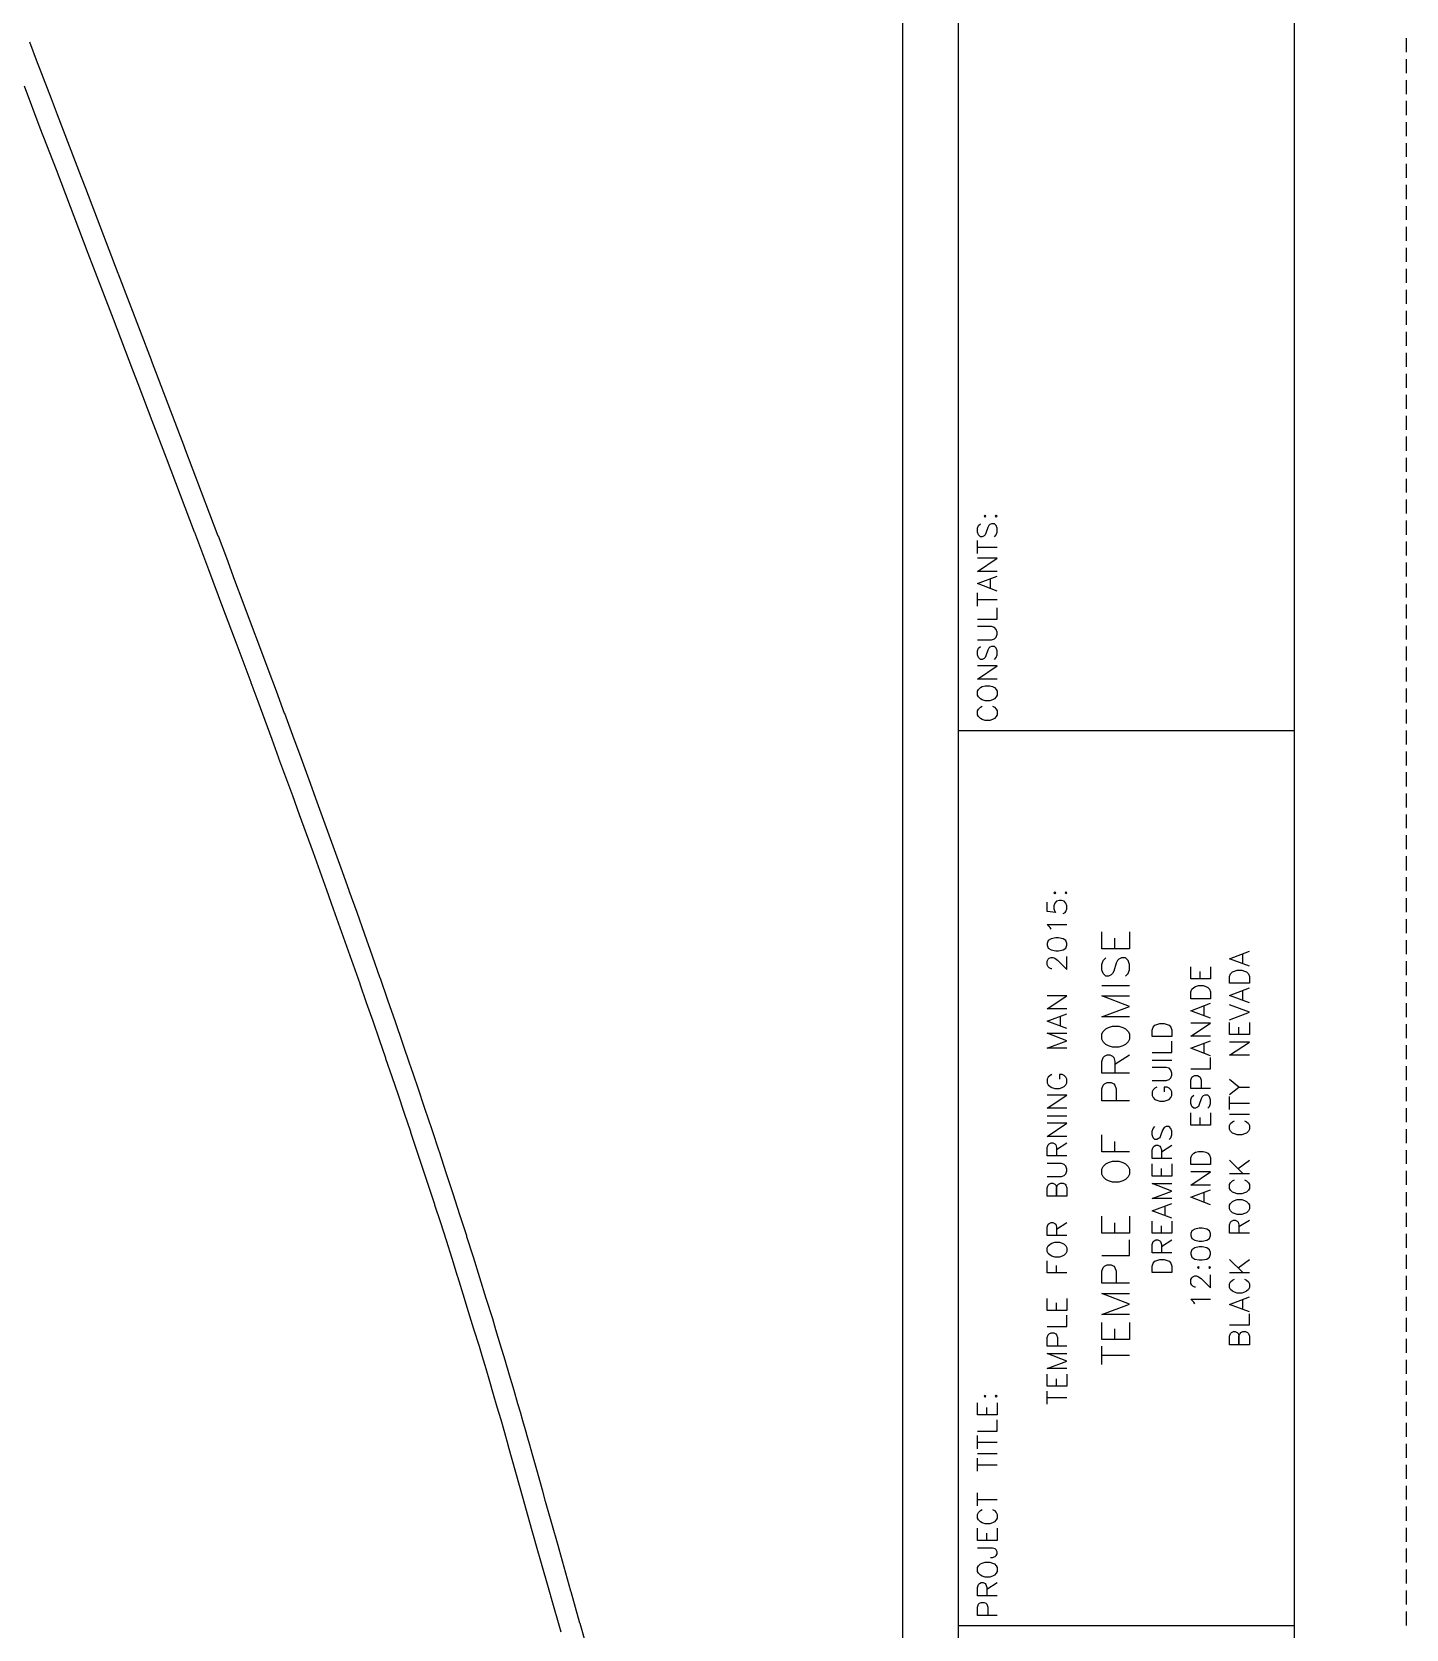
# Model space of a CAD drawing. Extents: x 57 to 189, y -88 to -29.
# Drawn here: x 102.05 to 111.31, y -77.57 to -66.81 of the extents above; entities that cross this region are included whole.
import ezdxf

# ---------------------------------------------------------------- set-up
doc = ezdxf.new("R2010")
doc.units = 0
doc.layers.add('NONE', color=18, linetype='CONTINUOUS')
doc.layers.add('SPIRE', color=18, linetype='CONTINUOUS')

msp = doc.modelspace()

# ---------------------------------------------------------------- linework, layer by layer
at = {"layer": 'NONE'}
for points in [[(58.572, -52.683), (107.917, -52.683), (107.917, -87.337), (58.572, -87.337)], [(108.294, -52.683), (110.554, -52.683), (110.554, -87.337), (108.294, -87.337)], [(108.478, -70.074), (108.472, -70.068), (108.466, -70.074), (108.472, -70.081)], [(108.554, -70.074), (108.548, -70.068), (108.541, -70.074), (108.548, -70.081)], [(108.554, -71.279), (108.548, -71.291), (108.535, -71.304), (108.523, -71.31), (108.504, -71.317), (108.472, -71.317), (108.453, -71.31), (108.441, -71.304), (108.428, -71.291), (108.422, -71.279), (108.422, -71.253), (108.428, -71.241), (108.441, -71.228), (108.453, -71.222), (108.472, -71.216), (108.504, -71.216), (108.523, -71.222), (108.535, -71.228), (108.548, -71.241), (108.554, -71.253)], [(108.948, -72.61), (108.942, -72.604), (108.935, -72.61), (108.942, -72.616)], [(109.024, -72.61), (109.017, -72.604), (109.011, -72.61), (109.017, -72.616)], [(109.024, -72.951), (109.017, -72.932), (108.998, -72.919), (108.967, -72.913), (108.948, -72.913), (108.917, -72.919), (108.898, -72.932), (108.891, -72.951), (108.891, -72.963), (108.898, -72.982), (108.917, -72.995), (108.948, -73.001), (108.967, -73.001), (108.998, -72.995), (109.017, -72.982), (109.024, -72.963)], [(110.252, -73.219), (110.119, -73.219), (110.119, -73.174), (110.126, -73.156), (110.138, -73.143), (110.151, -73.137), (110.17, -73.13), (110.201, -73.13), (110.22, -73.137), (110.233, -73.143), (110.245, -73.156), (110.252, -73.174)], [(109.991, -73.323), (109.858, -73.323), (109.858, -73.278), (109.865, -73.26), (109.877, -73.247), (109.89, -73.241), (109.909, -73.234), (109.94, -73.234), (109.959, -73.241), (109.972, -73.247), (109.984, -73.26), (109.991, -73.278)], [(109.444, -73.596), (109.436, -73.613), (109.418, -73.631), (109.4, -73.64), (109.374, -73.649), (109.33, -73.649), (109.303, -73.64), (109.286, -73.631), (109.268, -73.613), (109.259, -73.596), (109.259, -73.56), (109.268, -73.543), (109.286, -73.525), (109.303, -73.516), (109.33, -73.507), (109.374, -73.507), (109.4, -73.516), (109.418, -73.525), (109.436, -73.543), (109.444, -73.56)], [(109.73, -73.578), (109.597, -73.578), (109.597, -73.534), (109.604, -73.515), (109.616, -73.502), (109.629, -73.496), (109.648, -73.49), (109.679, -73.49), (109.698, -73.496), (109.711, -73.502), (109.723, -73.515), (109.73, -73.534)], [(109.991, -74.439), (109.858, -74.439), (109.858, -74.395), (109.865, -74.376), (109.877, -74.363), (109.89, -74.357), (109.909, -74.351), (109.94, -74.351), (109.959, -74.357), (109.972, -74.363), (109.984, -74.376), (109.991, -74.395)], [(109.444, -74.505), (109.436, -74.523), (109.418, -74.54), (109.4, -74.549), (109.374, -74.558), (109.33, -74.558), (109.303, -74.549), (109.286, -74.54), (109.268, -74.523), (109.259, -74.505), (109.259, -74.47), (109.268, -74.452), (109.286, -74.434), (109.303, -74.426), (109.33, -74.417), (109.374, -74.417), (109.4, -74.426), (109.418, -74.434), (109.436, -74.452), (109.444, -74.47)], [(109.024, -74.653), (108.891, -74.653), (108.891, -74.596), (108.898, -74.578), (108.904, -74.571), (108.917, -74.565), (108.929, -74.565), (108.942, -74.571), (108.948, -74.578), (108.954, -74.596), (108.954, -74.653), (108.954, -74.596), (108.961, -74.578), (108.967, -74.571), (108.98, -74.565), (108.998, -74.565), (109.011, -74.571), (109.017, -74.578), (109.024, -74.596)], [(110.252, -74.738), (110.245, -74.751), (110.233, -74.764), (110.22, -74.77), (110.201, -74.776), (110.17, -74.776), (110.151, -74.77), (110.138, -74.764), (110.126, -74.751), (110.119, -74.738), (110.119, -74.713), (110.126, -74.701), (110.138, -74.688), (110.151, -74.682), (110.17, -74.675), (110.201, -74.675), (110.22, -74.682), (110.233, -74.688), (110.245, -74.701), (110.252, -74.713)], [(109.991, -74.905), (109.984, -74.887), (109.965, -74.874), (109.934, -74.868), (109.915, -74.868), (109.884, -74.874), (109.865, -74.887), (109.858, -74.905), (109.858, -74.918), (109.865, -74.937), (109.884, -74.95), (109.915, -74.956), (109.934, -74.956), (109.965, -74.95), (109.984, -74.937), (109.991, -74.918)], [(109.024, -75.025), (109.017, -75.038), (109.005, -75.05), (108.992, -75.057), (108.973, -75.063), (108.942, -75.063), (108.923, -75.057), (108.91, -75.05), (108.898, -75.038), (108.891, -75.025), (108.891, -75), (108.898, -74.987), (108.91, -74.975), (108.923, -74.969), (108.942, -74.962), (108.973, -74.962), (108.992, -74.969), (109.005, -74.975), (109.017, -74.987), (109.024, -75)], [(109.991, -75.032), (109.984, -75.013), (109.965, -75), (109.934, -74.994), (109.915, -74.994), (109.884, -75), (109.865, -75.013), (109.858, -75.032), (109.858, -75.044), (109.865, -75.063), (109.884, -75.076), (109.915, -75.082), (109.934, -75.082), (109.965, -75.076), (109.984, -75.063), (109.991, -75.044)], [(109.73, -75.167), (109.597, -75.167), (109.597, -75.123), (109.604, -75.104), (109.616, -75.091), (109.629, -75.085), (109.648, -75.079), (109.679, -75.079), (109.698, -75.085), (109.711, -75.091), (109.723, -75.104), (109.73, -75.123)], [(109.915, -75.132), (109.909, -75.126), (109.902, -75.132), (109.909, -75.139)], [(109.991, -75.132), (109.984, -75.126), (109.978, -75.132), (109.984, -75.139)], [(110.252, -75.653), (110.119, -75.653), (110.119, -75.596), (110.126, -75.577), (110.132, -75.571), (110.144, -75.564), (110.157, -75.564), (110.17, -75.571), (110.176, -75.577), (110.182, -75.596), (110.182, -75.653), (110.182, -75.596), (110.189, -75.577), (110.195, -75.571), (110.208, -75.564), (110.226, -75.564), (110.239, -75.571), (110.245, -75.577), (110.252, -75.596)], [(108.478, -76), (108.472, -75.994), (108.466, -76), (108.472, -76.007)], [(108.554, -76), (108.548, -75.994), (108.541, -76), (108.548, -76.007)], [(108.554, -77.179), (108.548, -77.192), (108.535, -77.205), (108.523, -77.211), (108.504, -77.217), (108.472, -77.217), (108.453, -77.211), (108.441, -77.205), (108.428, -77.192), (108.422, -77.179), (108.422, -77.154), (108.428, -77.142), (108.441, -77.129), (108.453, -77.123), (108.472, -77.116), (108.504, -77.116), (108.523, -77.123), (108.535, -77.129), (108.548, -77.142), (108.554, -77.154)]]:
    msp.add_lwpolyline(points, close=True, dxfattribs=at)
for points in [[(111.307, -66.856), (111.307, -66.95)], [(111.307, -66.997), (111.307, -67.091)], [(111.307, -67.138), (111.307, -67.232)], [(111.307, -67.279), (111.307, -67.374)], [(111.307, -67.421), (111.307, -67.515)], [(111.307, -67.562), (111.307, -67.656)], [(111.307, -67.703), (111.307, -67.797)], [(111.307, -67.844), (111.307, -67.939)], [(111.307, -67.986), (111.307, -68.08)], [(111.307, -68.127), (111.307, -68.221)], [(111.307, -68.268), (111.307, -68.362)], [(111.307, -68.409), (111.307, -68.504)], [(111.307, -68.551), (111.307, -68.645)], [(111.307, -68.692), (111.307, -68.786)], [(111.307, -68.833), (111.307, -68.927)], [(111.307, -68.974), (111.307, -69.069)], [(111.307, -69.116), (111.307, -69.21)], [(111.307, -69.257), (111.307, -69.351)], [(111.307, -69.398), (111.307, -69.492)], [(111.307, -69.539), (111.307, -69.634)], [(111.307, -69.681), (111.307, -69.775)], [(111.307, -69.822), (111.307, -69.916)], [(111.307, -69.963), (111.307, -70.057)], [(111.307, -70.104), (111.307, -70.199)], [(108.535, -70.213), (108.548, -70.2), (108.554, -70.181), (108.554, -70.156), (108.548, -70.137), (108.535, -70.125), (108.516, -70.125), (108.504, -70.131), (108.497, -70.137), (108.491, -70.15), (108.478, -70.188), (108.472, -70.2), (108.466, -70.207), (108.453, -70.213), (108.441, -70.213), (108.428, -70.2), (108.422, -70.181), (108.422, -70.156), (108.428, -70.137), (108.441, -70.125)], [(108.422, -70.326), (108.422, -70.238)], [(108.422, -70.282), (108.554, -70.282)], [(111.307, -70.246), (111.307, -70.34)], [(108.554, -70.446), (108.422, -70.446), (108.554, -70.358), (108.422, -70.358)], [(111.307, -70.387), (111.307, -70.481)], [(108.554, -70.579), (108.422, -70.528), (108.554, -70.478)], [(108.51, -70.56), (108.51, -70.497)], [(111.307, -70.528), (111.307, -70.622)], [(108.422, -70.68), (108.422, -70.591)], [(108.422, -70.635), (108.554, -70.635)], [(108.422, -70.768), (108.554, -70.768), (108.554, -70.692)], [(111.307, -70.669), (111.307, -70.764)], [(108.422, -70.907), (108.516, -70.907), (108.535, -70.9), (108.548, -70.888), (108.554, -70.869), (108.554, -70.856), (108.548, -70.837), (108.535, -70.825), (108.516, -70.818), (108.422, -70.818)], [(111.307, -70.811), (111.307, -70.905)], [(108.535, -71.039), (108.548, -71.026), (108.554, -71.008), (108.554, -70.982), (108.548, -70.963), (108.535, -70.951), (108.516, -70.951), (108.504, -70.957), (108.497, -70.963), (108.491, -70.976), (108.478, -71.014), (108.472, -71.026), (108.466, -71.033), (108.453, -71.039), (108.441, -71.039), (108.428, -71.026), (108.422, -71.008), (108.422, -70.982), (108.428, -70.963), (108.441, -70.951)], [(111.307, -70.952), (111.307, -71.046)], [(108.554, -71.171), (108.422, -71.171), (108.554, -71.083), (108.422, -71.083)], [(111.307, -71.093), (111.307, -71.187)], [(111.307, -71.234), (111.307, -71.329)], [(108.523, -71.354), (108.535, -71.361), (108.548, -71.373), (108.554, -71.386), (108.554, -71.411), (108.548, -71.424), (108.535, -71.436), (108.523, -71.443), (108.504, -71.449), (108.472, -71.449), (108.453, -71.443), (108.441, -71.436), (108.428, -71.424), (108.422, -71.411), (108.422, -71.386), (108.428, -71.373), (108.441, -71.361), (108.453, -71.354)], [(111.307, -71.376), (111.307, -71.47)], [(108.294, -71.517), (110.554, -71.517)], [(111.307, -71.517), (111.307, -71.611)], [(111.307, -71.658), (111.307, -71.752)], [(111.307, -71.799), (111.307, -71.894)], [(111.307, -71.941), (111.307, -72.035)], [(111.307, -72.082), (111.307, -72.176)], [(111.307, -72.223), (111.307, -72.317)], [(111.307, -72.364), (111.307, -72.459)], [(111.307, -72.506), (111.307, -72.6)], [(108.998, -72.749), (109.011, -72.742), (109.017, -72.736), (109.024, -72.717), (109.024, -72.698), (109.017, -72.679), (109.005, -72.667), (108.986, -72.661), (108.973, -72.661), (108.954, -72.667), (108.942, -72.679), (108.935, -72.698), (108.935, -72.717), (108.942, -72.736), (108.948, -72.742), (108.891, -72.736), (108.891, -72.673)], [(111.307, -72.647), (111.307, -72.741)], [(111.307, -72.788), (111.307, -72.882)], [(108.917, -72.856), (108.91, -72.843), (108.891, -72.824), (109.024, -72.824)], [(109.444, -72.872), (109.444, -72.987), (109.259, -72.987), (109.259, -72.872)], [(109.347, -72.987), (109.347, -72.916)], [(110.252, -73.105), (110.119, -73.055), (110.252, -73.004)], [(111.307, -72.93), (111.307, -73.024)], [(108.923, -73.121), (108.917, -73.121), (108.904, -73.115), (108.898, -73.108), (108.891, -73.096), (108.891, -73.07), (108.898, -73.058), (108.904, -73.051), (108.917, -73.045), (108.929, -73.045), (108.942, -73.051), (108.961, -73.064), (109.024, -73.127), (109.024, -73.039)], [(109.418, -73.172), (109.436, -73.154), (109.444, -73.128), (109.444, -73.092), (109.436, -73.066), (109.418, -73.048), (109.391, -73.048), (109.374, -73.057), (109.365, -73.066), (109.356, -73.084), (109.339, -73.137), (109.33, -73.154), (109.321, -73.163), (109.303, -73.172), (109.286, -73.172), (109.268, -73.154), (109.259, -73.128), (109.259, -73.092), (109.268, -73.066), (109.286, -73.048)], [(109.991, -73.108), (109.991, -73.19), (109.858, -73.19), (109.858, -73.108)], [(110.208, -73.086), (110.208, -73.023)], [(111.307, -73.071), (111.307, -73.165)], [(109.921, -73.19), (109.921, -73.14)], [(111.307, -73.212), (111.307, -73.306)], [(109.024, -73.392), (108.891, -73.392), (109.024, -73.304), (108.891, -73.304)], [(109.259, -73.234), (109.444, -73.234)], [(109.444, -73.446), (109.259, -73.446), (109.444, -73.375), (109.259, -73.304), (109.444, -73.304)], [(110.252, -73.351), (110.119, -73.301), (110.252, -73.25)], [(110.208, -73.332), (110.208, -73.269)], [(109.024, -73.524), (108.891, -73.474), (109.024, -73.424)], [(108.98, -73.506), (108.98, -73.442)], [(109.991, -73.455), (109.858, -73.405), (109.991, -73.354)], [(109.947, -73.436), (109.947, -73.373)], [(110.119, -73.465), (110.252, -73.414), (110.119, -73.364)], [(111.307, -73.353), (111.307, -73.447)], [(109.991, -73.575), (109.858, -73.575), (109.991, -73.487), (109.858, -73.487)], [(110.252, -73.483), (110.252, -73.565), (110.119, -73.565), (110.119, -73.483)], [(110.182, -73.565), (110.182, -73.515)], [(111.307, -73.495), (111.307, -73.589)], [(109.024, -73.657), (108.891, -73.657), (109.024, -73.606), (108.891, -73.556), (109.024, -73.556)], [(109.597, -73.685), (109.73, -73.685), (109.73, -73.61)], [(109.991, -73.707), (109.858, -73.657), (109.991, -73.606)], [(109.947, -73.688), (109.947, -73.625)], [(110.252, -73.704), (110.119, -73.704), (110.252, -73.616), (110.119, -73.616)], [(111.307, -73.636), (111.307, -73.73)], [(109.444, -73.825), (109.259, -73.825), (109.259, -73.746), (109.268, -73.719), (109.277, -73.71), (109.294, -73.702), (109.312, -73.702), (109.33, -73.71), (109.339, -73.719), (109.347, -73.746), (109.347, -73.825)], [(109.347, -73.763), (109.444, -73.702)], [(109.597, -73.736), (109.73, -73.736)], [(109.858, -73.796), (109.991, -73.796), (109.991, -73.72)], [(108.923, -73.833), (108.91, -73.84), (108.898, -73.852), (108.891, -73.865), (108.891, -73.89), (108.898, -73.903), (108.91, -73.915), (108.923, -73.922), (108.942, -73.928), (108.973, -73.928), (108.992, -73.922), (109.005, -73.915), (109.017, -73.903), (109.024, -73.89), (109.024, -73.865), (109.017, -73.852), (109.005, -73.84), (108.992, -73.833), (108.973, -73.833), (108.973, -73.865)], [(109.597, -73.874), (109.692, -73.874), (109.711, -73.868), (109.723, -73.855), (109.73, -73.837), (109.73, -73.824), (109.723, -73.805), (109.711, -73.792), (109.692, -73.786), (109.597, -73.786)], [(109.991, -73.928), (109.858, -73.928), (109.858, -73.871), (109.865, -73.852), (109.871, -73.846), (109.884, -73.84), (109.902, -73.84), (109.915, -73.846), (109.921, -73.852), (109.928, -73.871), (109.928, -73.928)], [(110.119, -73.969), (110.182, -73.919), (110.119, -73.868)], [(111.307, -73.777), (111.307, -73.871)], [(109.024, -74.06), (108.891, -74.06), (109.024, -73.972), (108.891, -73.972)], [(109.444, -74.011), (109.259, -74.011), (109.259, -73.931), (109.268, -73.905), (109.277, -73.896), (109.294, -73.887), (109.321, -73.887), (109.339, -73.896), (109.347, -73.905), (109.356, -73.931), (109.356, -74.011)], [(109.629, -73.919), (109.616, -73.925), (109.604, -73.937), (109.597, -73.95), (109.597, -73.975), (109.604, -73.988), (109.616, -74.001), (109.629, -74.007), (109.648, -74.013), (109.679, -74.013), (109.698, -74.007), (109.711, -74.001), (109.723, -73.988), (109.73, -73.975), (109.73, -73.95), (109.723, -73.937), (109.711, -73.925), (109.698, -73.919), (109.679, -73.919), (109.679, -73.95)], [(109.972, -74.06), (109.984, -74.048), (109.991, -74.029), (109.991, -74.004), (109.984, -73.985), (109.972, -73.972), (109.953, -73.972), (109.94, -73.978), (109.934, -73.985), (109.928, -73.997), (109.915, -74.035), (109.909, -74.048), (109.902, -74.054), (109.89, -74.06), (109.877, -74.06), (109.865, -74.048), (109.858, -74.029), (109.858, -74.004), (109.865, -73.985), (109.877, -73.972)], [(110.119, -74.07), (110.119, -73.982)], [(110.182, -73.919), (110.252, -73.919)], [(111.307, -73.918), (111.307, -74.012)], [(110.119, -74.026), (110.252, -74.026)], [(111.307, -74.06), (111.307, -74.154)], [(108.891, -74.111), (109.024, -74.111)], [(109.024, -74.25), (108.891, -74.25), (109.024, -74.161), (108.891, -74.161)], [(109.711, -74.272), (109.723, -74.259), (109.73, -74.24), (109.73, -74.215), (109.723, -74.196), (109.711, -74.183), (109.692, -74.183), (109.679, -74.19), (109.673, -74.196), (109.667, -74.209), (109.654, -74.246), (109.648, -74.259), (109.641, -74.265), (109.629, -74.272), (109.616, -74.272), (109.604, -74.259), (109.597, -74.24), (109.597, -74.215), (109.604, -74.196), (109.616, -74.183)], [(109.991, -74.092), (109.991, -74.174), (109.858, -74.174), (109.858, -74.092)], [(109.921, -74.174), (109.921, -74.123)], [(110.119, -74.101), (110.252, -74.101)], [(110.22, -74.146), (110.233, -74.152), (110.245, -74.164), (110.252, -74.177), (110.252, -74.202), (110.245, -74.215), (110.233, -74.228), (110.22, -74.234), (110.201, -74.24), (110.17, -74.24), (110.151, -74.234), (110.138, -74.228), (110.126, -74.215), (110.119, -74.202), (110.119, -74.177), (110.126, -74.164), (110.138, -74.152), (110.151, -74.146)], [(109.024, -74.382), (108.891, -74.382), (108.891, -74.325), (108.898, -74.306), (108.904, -74.3), (108.917, -74.294), (108.929, -74.294), (108.942, -74.3), (108.948, -74.306), (108.954, -74.325), (108.954, -74.382)], [(108.954, -74.338), (109.024, -74.294)], [(109.444, -74.355), (109.259, -74.355), (109.259, -74.24)], [(109.347, -74.355), (109.347, -74.284)], [(111.307, -74.201), (111.307, -74.295)], [(109.73, -74.398), (109.597, -74.398), (109.597, -74.341), (109.604, -74.322), (109.61, -74.316), (109.623, -74.31), (109.635, -74.31), (109.648, -74.316), (109.654, -74.322), (109.66, -74.341), (109.66, -74.398)], [(109.66, -74.354), (109.73, -74.31)], [(110.119, -74.41), (110.208, -74.499)], [(110.176, -74.467), (110.252, -74.41)], [(111.307, -74.342), (111.307, -74.436)], [(108.891, -74.521), (108.986, -74.521), (109.005, -74.514), (109.017, -74.502), (109.024, -74.483), (109.024, -74.47), (109.017, -74.451), (109.005, -74.439), (108.986, -74.432), (108.891, -74.432)], [(109.73, -74.436), (109.73, -74.518), (109.597, -74.518), (109.597, -74.436)], [(109.66, -74.518), (109.66, -74.467)], [(109.991, -74.578), (109.858, -74.578), (109.991, -74.489), (109.858, -74.489)], [(110.119, -74.499), (110.252, -74.499)], [(111.307, -74.483), (111.307, -74.577)], [(109.73, -74.669), (109.597, -74.669), (109.73, -74.619), (109.597, -74.568), (109.73, -74.568)], [(109.991, -74.71), (109.858, -74.66), (109.991, -74.609)], [(110.22, -74.543), (110.233, -74.549), (110.245, -74.562), (110.252, -74.574), (110.252, -74.6), (110.245, -74.612), (110.233, -74.625), (110.22, -74.631), (110.201, -74.637), (110.17, -74.637), (110.151, -74.631), (110.138, -74.625), (110.126, -74.612), (110.119, -74.6), (110.119, -74.574), (110.126, -74.562), (110.138, -74.549), (110.151, -74.543)], [(111.307, -74.625), (111.307, -74.719)], [(109.73, -74.801), (109.597, -74.751), (109.73, -74.701)], [(109.686, -74.782), (109.686, -74.719)], [(109.947, -74.691), (109.947, -74.628)], [(109.024, -74.918), (108.891, -74.918), (108.891, -74.861), (108.898, -74.842), (108.904, -74.836), (108.917, -74.83), (108.929, -74.83), (108.942, -74.836), (108.948, -74.842), (108.954, -74.861), (108.954, -74.918)], [(108.954, -74.874), (109.024, -74.83)], [(109.444, -74.788), (109.444, -74.902), (109.259, -74.902), (109.259, -74.788)], [(109.347, -74.902), (109.347, -74.832)], [(109.73, -74.82), (109.73, -74.902), (109.597, -74.902), (109.597, -74.82)], [(110.252, -74.902), (110.119, -74.902), (110.119, -74.846), (110.126, -74.827), (110.132, -74.82), (110.144, -74.814), (110.157, -74.814), (110.17, -74.82), (110.176, -74.827), (110.182, -74.846), (110.182, -74.902)], [(110.182, -74.858), (110.252, -74.814)], [(111.307, -74.766), (111.307, -74.86)], [(109.259, -75.052), (109.444, -75.052), (109.444, -74.946)], [(109.73, -75.035), (109.597, -75.035), (109.597, -74.978), (109.604, -74.959), (109.61, -74.953), (109.623, -74.946), (109.635, -74.946), (109.648, -74.953), (109.654, -74.959), (109.66, -74.978), (109.66, -75.035)], [(109.66, -74.902), (109.66, -74.852)], [(109.66, -74.991), (109.73, -74.946)], [(111.307, -74.907), (111.307, -75.001)], [(111.307, -75.048), (111.307, -75.142)], [(109.024, -75.17), (108.891, -75.17), (108.891, -75.088)], [(108.954, -75.17), (108.954, -75.12)], [(109.444, -75.238), (109.259, -75.238), (109.259, -75.158), (109.268, -75.132), (109.277, -75.123), (109.294, -75.114), (109.321, -75.114), (109.339, -75.123), (109.347, -75.132), (109.356, -75.158), (109.356, -75.238)], [(110.119, -75.079), (110.208, -75.167)], [(110.176, -75.136), (110.252, -75.079)], [(109.89, -75.265), (109.884, -75.265), (109.871, -75.259), (109.865, -75.252), (109.858, -75.24), (109.858, -75.214), (109.865, -75.202), (109.871, -75.196), (109.884, -75.189), (109.896, -75.189), (109.909, -75.196), (109.928, -75.208), (109.991, -75.271), (109.991, -75.183)], [(110.119, -75.167), (110.252, -75.167)], [(110.22, -75.211), (110.233, -75.218), (110.245, -75.23), (110.252, -75.243), (110.252, -75.268), (110.245, -75.281), (110.233, -75.293), (110.22, -75.3), (110.201, -75.306), (110.17, -75.306), (110.151, -75.3), (110.138, -75.293), (110.126, -75.281), (110.119, -75.268), (110.119, -75.243), (110.126, -75.23), (110.138, -75.218), (110.151, -75.211)], [(111.307, -75.19), (111.307, -75.284)], [(109.024, -75.341), (109.024, -75.423), (108.891, -75.423), (108.891, -75.341)], [(108.954, -75.423), (108.954, -75.372)], [(109.444, -75.45), (109.259, -75.45), (109.444, -75.379), (109.259, -75.308), (109.444, -75.308)], [(109.884, -75.378), (109.877, -75.366), (109.858, -75.347), (109.991, -75.347)], [(110.252, -75.432), (110.119, -75.382), (110.252, -75.331)], [(110.208, -75.413), (110.208, -75.35)], [(111.307, -75.331), (111.307, -75.425)], [(108.891, -75.53), (109.024, -75.53), (109.024, -75.454)], [(110.119, -75.52), (110.252, -75.52), (110.252, -75.445)], [(111.307, -75.472), (111.307, -75.566)], [(109.024, -75.662), (108.891, -75.662), (108.891, -75.605), (108.898, -75.586), (108.904, -75.58), (108.917, -75.574), (108.935, -75.574), (108.948, -75.58), (108.954, -75.586), (108.961, -75.605), (108.961, -75.662)], [(109.444, -75.503), (109.444, -75.617), (109.259, -75.617), (109.259, -75.503)], [(109.347, -75.617), (109.347, -75.547)], [(109.259, -75.785), (109.259, -75.662)], [(111.307, -75.613), (111.307, -75.708)], [(109.024, -75.814), (108.891, -75.814), (109.024, -75.763), (108.891, -75.713), (109.024, -75.713)], [(109.259, -75.723), (109.444, -75.723)], [(111.307, -75.755), (111.307, -75.849)], [(109.024, -75.851), (109.024, -75.933), (108.891, -75.933), (108.891, -75.851)], [(108.954, -75.933), (108.954, -75.883)], [(111.307, -75.896), (111.307, -75.99)], [(108.891, -76.053), (108.891, -75.965)], [(108.891, -76.009), (109.024, -76.009)], [(108.554, -76.044), (108.554, -76.126), (108.422, -76.126), (108.422, -76.044)], [(108.485, -76.126), (108.485, -76.076)], [(111.307, -76.037), (111.307, -76.131)], [(108.422, -76.234), (108.554, -76.234), (108.554, -76.158)], [(111.307, -76.178), (111.307, -76.273)], [(108.422, -76.353), (108.422, -76.265)], [(108.422, -76.309), (108.554, -76.309)], [(111.307, -76.32), (111.307, -76.414)], [(108.422, -76.385), (108.554, -76.385)], [(108.422, -76.505), (108.422, -76.416)], [(108.422, -76.461), (108.554, -76.461)], [(111.307, -76.461), (111.307, -76.555)], [(108.422, -76.738), (108.422, -76.65)], [(111.307, -76.602), (111.307, -76.696)], [(108.422, -76.694), (108.554, -76.694)], [(108.523, -76.763), (108.535, -76.77), (108.548, -76.782), (108.554, -76.795), (108.554, -76.82), (108.548, -76.833), (108.535, -76.845), (108.523, -76.852), (108.504, -76.858), (108.472, -76.858), (108.453, -76.852), (108.441, -76.845), (108.428, -76.833), (108.422, -76.82), (108.422, -76.795), (108.428, -76.782), (108.441, -76.77), (108.453, -76.763)], [(111.307, -76.743), (111.307, -76.838)], [(111.307, -76.885), (111.307, -76.979)], [(108.554, -76.889), (108.554, -76.971), (108.422, -76.971), (108.422, -76.889)], [(108.485, -76.971), (108.485, -76.921)], [(108.51, -77.085), (108.523, -77.085), (108.541, -77.079), (108.548, -77.072), (108.554, -77.06), (108.554, -77.047), (108.548, -77.034), (108.541, -77.028), (108.523, -77.022), (108.422, -77.022)], [(111.307, -77.026), (111.307, -77.12)], [(111.307, -77.167), (111.307, -77.261)], [(108.554, -77.343), (108.422, -77.343), (108.422, -77.287), (108.428, -77.268), (108.434, -77.261), (108.447, -77.255), (108.46, -77.255), (108.472, -77.261), (108.478, -77.268), (108.485, -77.287), (108.485, -77.343)], [(108.485, -77.299), (108.554, -77.255)], [(111.307, -77.308), (111.307, -77.403)], [(108.554, -77.476), (108.422, -77.476), (108.422, -77.419), (108.428, -77.4), (108.434, -77.394), (108.447, -77.388), (108.466, -77.388), (108.478, -77.394), (108.485, -77.4), (108.491, -77.419), (108.491, -77.476)], [(111.307, -77.45), (111.307, -77.544)], [(108.294, -77.544), (110.554, -77.544)]]:
    msp.add_lwpolyline(points, dxfattribs=at)
at = {"layer": 'SPIRE'}
for points in [[(105.775, -77.633), (105.746, -77.53), (105.745, -77.527), (105.685, -77.316), (105.684, -77.312), (105.604, -77.03), (105.597, -77.005), (105.555, -76.857), (105.513, -76.708), (105.494, -76.64), (105.449, -76.48), (105.427, -76.4), (105.404, -76.32), (105.394, -76.283), (105.377, -76.225), (105.361, -76.166), (105.344, -76.108), (105.327, -76.05), (105.301, -75.962), (105.271, -75.859), (105.241, -75.757), (105.21, -75.655), (105.179, -75.553), (105.157, -75.479), (105.114, -75.341), (105.071, -75.202), (105.028, -75.064), (104.984, -74.926), (104.982, -74.919), (104.936, -74.778), (104.891, -74.637), (104.845, -74.496), (104.798, -74.355), (104.796, -74.349), (104.749, -74.205), (104.7, -74.062), (104.652, -73.918), (104.603, -73.775), (104.602, -73.77), (104.552, -73.625), (104.502, -73.479), (104.451, -73.334), (104.401, -73.188), (104.399, -73.185), (104.348, -73.037), (104.296, -72.89), (104.244, -72.743), (104.191, -72.597), (104.19, -72.594), (104.137, -72.445), (104.084, -72.297), (104.03, -72.149), (103.976, -72.001), (103.975, -71.999), (103.921, -71.85), (103.867, -71.701), (103.812, -71.552), (103.757, -71.403), (103.756, -71.402), (103.701, -71.253), (103.646, -71.104), (103.59, -70.954), (103.534, -70.805), (103.534, -70.805), (103.478, -70.656), (103.422, -70.507), (103.366, -70.358), (103.31, -70.209), (103.309, -70.208), (103.197, -69.912), (103.085, -69.616), (103.084, -69.614), (102.972, -69.32), (102.86, -69.027), (102.859, -69.024), (102.637, -68.444), (102.636, -68.44), (102.417, -67.869), (102.389, -67.795), (102.308, -67.584), (102.227, -67.372), (102.186, -67.265), (102.106, -67.056), (102.093, -67.021), (102.04, -66.882)], [(102.002, -67.178), (102.109, -67.46), (102.217, -67.741), (102.432, -68.304), (102.47, -68.403), (102.601, -68.745), (102.732, -69.088), (102.768, -69.181), (102.863, -69.431), (102.958, -69.681), (103.053, -69.93), (103.148, -70.18), (103.149, -70.182), (103.244, -70.434), (103.338, -70.686), (103.339, -70.687), (103.434, -70.94), (103.528, -71.193), (103.528, -71.194), (103.575, -71.321), (103.622, -71.448), (103.669, -71.575), (103.716, -71.702), (103.716, -71.703), (103.763, -71.829), (103.809, -71.956), (103.855, -72.083), (103.901, -72.21), (103.902, -72.211), (103.948, -72.338), (103.993, -72.464), (104.038, -72.59), (104.084, -72.717), (104.084, -72.719), (104.129, -72.844), (104.173, -72.97), (104.218, -73.095), (104.262, -73.221), (104.263, -73.223), (104.306, -73.348), (104.349, -73.472), (104.392, -73.597), (104.435, -73.721), (104.436, -73.725), (104.478, -73.848), (104.52, -73.971), (104.562, -74.094), (104.603, -74.217), (104.604, -74.221), (104.645, -74.342), (104.685, -74.464), (104.725, -74.585), (104.765, -74.707), (104.766, -74.711), (104.805, -74.831), (104.843, -74.95), (104.881, -75.07), (104.919, -75.189), (104.92, -75.194), (104.957, -75.311), (104.993, -75.429), (105.029, -75.546), (105.065, -75.663), (105.084, -75.725), (105.11, -75.812), (105.136, -75.898), (105.161, -75.985), (105.186, -76.072), (105.211, -76.157), (105.236, -76.245), (105.261, -76.334), (105.262, -76.335), (105.286, -76.423), (105.311, -76.511), (105.336, -76.599), (105.36, -76.687), (105.378, -76.752), (105.421, -76.903), (105.464, -77.055), (105.47, -77.076), (105.544, -77.335), (105.546, -77.344), (105.615, -77.586)]]:
    msp.add_lwpolyline(points, dxfattribs=at)

doc.saveas('drawing.dxf')
